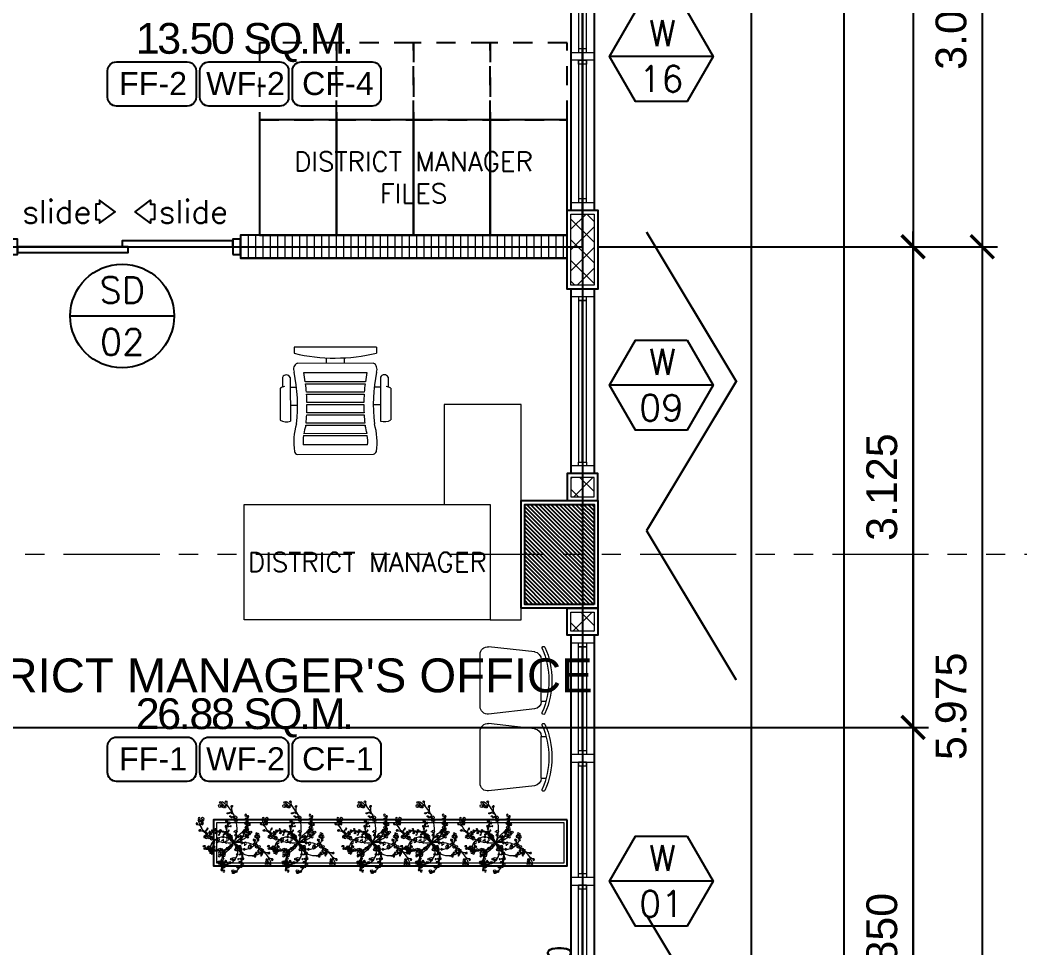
# Model space of a CAD drawing. Header units: metres. Extents: x -12400 to 1, y 0 to 106422.
# Drawn here: x -12029.57 to -12023.07, y 106399.51 to 106405.54 of the extents above; entities that cross this region are included whole.
import ezdxf
from ezdxf.enums import TextEntityAlignment as Align

# ---------------------------------------------------------------- set-up
doc = ezdxf.new("R2010")
doc.units = ezdxf.units.M
doc.header["$PDMODE"] = 35
doc.linetypes.add('DASHED2', pattern=[0.375, 0.25, -0.125])
doc.linetypes.add('PHANTOM2', pattern=[1.25, 0.625, -0.125, 0.125, -0.125, 0.125, -0.125])
doc.layers.add('.05 (2)', color=8, linetype='Continuous', lineweight=20, transparency=0.3)
for name, color, linetype, lineweight in [('.3', 6, 'Continuous', 30), ('0.1', 1, 'Continuous', 9), ('0.20', 2, 'Continuous', 20), ('A-DIM-100', 8, 'Continuous', 0), ('DIM 001', 251, 'Continuous', 13), ('FIXTURE 0005', 159, 'Continuous', 5), ('FURN', 8, 'Continuous', 5), ('FURN 0009', 49, 'Continuous', 9), ('HATCH', 250, 'Continuous', 5)]:
    doc.layers.add(name, color=color, linetype=linetype, lineweight=lineweight)
for name, color, linetype in [('1AR', 1, 'Continuous'), ('A-FURN', 1, 'Continuous'), ('A-FURNITURE', 1, 'Continuous'), ('AR-WALL', 7, 'Continuous'), ('BAR', 6, 'Continuous'), ('FIXTURE', 35, 'Continuous'), ('SCH-DOOR', 23, 'Continuous'), ('SCH-FLR', 224, 'Continuous'), ('SCH-WIND', 181, 'Continuous'), ('stone', 15, 'Continuous'), ('txt', 2, 'Continuous'), ('WALL', 7, 'Continuous'), ('WINDOW', 1, 'Continuous')]:
    doc.layers.add(name, color=color, linetype=linetype)
doc.layers.add('GUIDE 001', color=214, linetype='Continuous', lineweight=0, plot=False)
doc.layers.add('GUIDELINES', color=206, linetype='Continuous', plot=False)
doc.styles.add('arial', font='arial.ttf')
doc.styles.add('Arial-Bold', font='arial.ttf')
doc.styles.add('DIMTXT-100', font='arial.ttf')
doc.styles.add('simplex', font='simplex.shx')
doc.styles.add('swis721', font='swiss.ttf')
doc.styles.add('T-0.15', font='romans.shx', dxfattribs={"height": 0.15})
doc.styles.add('T.25', font='romans.shx', dxfattribs={"height": 0.2})
doc.styles.add('T125', font='simplex.shx', dxfattribs={"height": 125})
doc.dimstyles.new('D-100', dxfattribs={"dimtxt": 0.2, "dimasz": 0.15, "dimexe": 0.1, "dimexo": 0.1, "dimgap": 0.1, "dimtad": 1, "dimdec": 3, "dimzin": 4, "dimdsep": 46, "dimtxsty": 'DIMTXT-100', "dimblk": 'ARCHTICK', "dimcen": 0.2, "dimdle": 0.1, "dimclrd": 8, "dimclre": 8, "dimclrt": 2, "dimadec": 0, "dimazin": 1, "dimtfac": 1, "dimtdec": 3, "dimtofl": 0, "dimtmove": 2, "dimatfit": 3, "dimfxl": 1, "dimarcsym": 0})
doc.dimstyles.new('DIM 200', dxfattribs={"dimtxt": 200, "dimasz": 1, "dimexe": 0, "dimexo": 40, "dimgap": 50, "dimtad": 1, "dimtoh": 1, "dimdec": 0, "dimlfac": 2, "dimtxsty": 'swis721', "dimblk": 'CIR', "dimcen": 0, "dimclrd": 155, "dimclre": 155, "dimclrt": 4, "dimadec": 0, "dimazin": 0, "dimtfac": 1, "dimtdec": 0, "dimtix": 1, "dimtmove": 1, "dimatfit": 3, "dimldrblk": 'CIR', "dimfxl": 0, "dimarcsym": 0})

# ---------------------------------------------------------------- blocks, each defined once
blk = doc.blocks.new('CIR')
at = {"color": 4}
blk.add_circle((0, 0), 50, dxfattribs=at)
blk = doc.blocks.new('A$C597F226A')
at = {"layer": 'A-FURNITURE'}
for points in [[(-0.277663328573226, 0.9154999985689187), (-0.2526633285722255, 0.9154999985689187), (-0.3276633285738626, 0.8154999985703739), (-0.3276633285738626, 0.8154999985703739), (-0.4026633285727712, 0.9154999985689187), (-0.377663328573135, 0.9154999985689187), (-0.377663328573135, 0.9404999985685549), (-0.277663328573226, 0.9404999985685549)], [(-0.277663328573226, 0.5845000014310813), (-0.2526633285722255, 0.5845000014310813), (-0.3276633285738626, 0.6845000014296261), (-0.3276633285738626, 0.6845000014296261), (-0.4026633285727712, 0.5845000014310813), (-0.377663328573135, 0.5845000014310813), (-0.377663328573135, 0.5595000014314451), (-0.277663328573226, 0.5595000014314451)]]:
    blk.add_lwpolyline(points, close=True, dxfattribs=at)
at = {"layer": 'AR-WALL', "color": 6, "ltscale": 0.3}
for points in [[(-0.0500000000001819, 1.449999999998909), (-0.0500000000001819, 1.5), (-0.1499999999998636, 1.5), (-0.1499999999998636, 1.449999999998909)], [(-0.1380000000008295, 1.449999999998909), (-0.1380000000008295, 0.7309999999999945), (-0.09999999999990905, 0.7309999999999945), (-0.09999999999990905, 1.449999999998909)], [(-0.09999999999990905, 0.7690000000000623), (-0.09999999999990905, 0.05000000000109139), (-0.06199999999876127, 0.05000000000109139), (-0.06199999999876127, 0.7690000000000623)], [(-0.0500000000001819, 0), (-0.0500000000001819, 0.05000000000109139), (-0.1499999999998636, 0.05000000000109139), (-0.1499999999998636, 0)]]:
    blk.add_lwpolyline(points, close=True, dxfattribs=at)
at = {"layer": 'txt', "color": 64, "style": 'T125'}
for p in [(-0.3276633285738626, 1.194071427139988), (-0.3276633285738626, 0.3059285728600116)]:
    blk.add_text('slide', height=0.15, rotation=90, dxfattribs=at).set_placement(p, align=Align.MIDDLE_CENTER)
blk = doc.blocks.new('exec chair new')
at = {"layer": 'FIXTURE 0005', "color": 1}
for p, q in [((-437.3796163777588, 292.3302099389839), (-437.3148235332919, 252.0114380631712)), ((-321.0047666471219, 292.5172259910614), (-320.9294989808695, 245.6802659817622)), ((-531.8347148144385, -206.1860170969157), (-532.7597243523924, 204.4893468059017)), ((-134.9974703920307, 205.1879623727873), (-134.3372352401493, -205.6578754952061)), ((-122.0843597321073, -207.4373806825606), (-122.7503775359364, 207.0068393605179)), ((-61.58653106854763, 209.3646411830559), (-60.91325115168002, -209.5985884784022)), ((-471.4434857921442, 194.4838966660318), (-470.8159159895731, -196.0352094233385)), ((-458.5685081313131, -194.4123491338687), (-459.1909252855694, 192.9004081770545)), ((-404.1395699501736, 187.4693703543162), (-403.5348926013103, -188.8044031847967)), ((-391.2862844731426, -187.9284374271519), (-391.8882097139722, 186.6327763970476)), ((-336.8422077192226, 184.5329723382019), (-336.2473156024935, -185.6517252415651)), ((-323.9975222981302, -185.5132615344482), (-324.5920326592168, 184.4338804313447)), ((-269.5513456425397, 185.6414384562522), (-268.9532384491758, -186.5439114326728)), ((-256.7022620419739, -187.1416594002512), (-257.3023536856053, 186.278558224265)), ((-202.2670012199087, 190.8056579256081), (-201.652643642039, -191.4918509752024)), ((-189.4004732995527, -192.8325513890013), (-190.0192031980259, 192.1857301399577)), ((-627.4056042175507, 56.62096939311596), (-593.9742343731923, 56.67469408380566)), ((-593.789274455863, -58.42068063927582), (-627.2452619221294, -58.47444489080226)), ((-436.4380585009931, -293.5748781400616), (-436.5025353141828, -253.452763476118)), ((-320.0632087703561, -293.3878620881005), (-320.1381604055641, -246.7475592906121))]:
    blk.add_line(p, q, dxfattribs=at)
for centre, radius, start, end in [((-321.6504699216457, 1305.342400013295), 1120.912379297469, 259.1442517558552, 262.3203097065433), ((-79.19251240196172, -128.4237705672858), 338.2469241420289, 99.49624101693685, 108.2783328983226), ((-79.19251240219455, -128.4237705679261), 338.2469241426945, 87.01636761834415, 97.39883005687486), ((-321.6504699195502, 1305.342400013353), 1120.912379297809, 262.9518148943812, 265.779729286597), ((-321.6504699223442, 1305.342400013003), 1120.912379297299, 266.4074228026509, 269.2234458954215), ((-321.650469923974, 1305.342400015623), 1120.912379300001, 269.849640943492, 272.664022466222), ((-321.6504699200159, 1305.342400016496), 1120.91237930068, 273.2909829566686, 276.1139187442762), ((-321.650469922577, 1305.342400006193), 1120.912379290708, 276.7439336867199, 276.9880302064944), ((-317.4533519350225, -1306.406537405099), 1120.912379295226, 94.40442083170485, 97.23233521852187), ((-317.4533519296674, -1306.406537408417), 1120.912379299008, 90.960704219184, 93.77672732028022), ((-317.4533519319957, -1306.406537409232), 1120.912379299589, 87.52012764986833, 90.33450917427915), ((-317.4533519352553, -1306.406537410512), 1120.912379301087, 84.0702313734272, 86.8931671628504), ((-317.4533519471297, -1306.40653740603), 1120.91237929814, 83.19611991088694, 83.44021643481749), ((-79.60480038903188, 128.1314926201012), 338.2469241420765, 251.9058172196837, 260.687909101578), ((-317.4533519340912, -1306.406537405972), 1120.912379296282, 97.86384041670651, 101.0260995436973), ((-79.60480038856622, 128.1314926204504), 338.2469241425877, 262.7853200608832, 273.167782501461)]:
    blk.add_arc(centre, radius, start, end, dxfattribs=at)
at = {"layer": 'FURN 0009', "color": 1}
for p, q in [((-501.580908647622, 342.7878322619945), (-438.7787566183833, 342.8631794046378)), ((-430.8730610114289, 359.436872324557), (-223.7019078877056, 359.7697993379552)), ((-696.6225652744761, 267.5184686643188), (-658.2542432729388, 267.5801271077944)), ((-696.6225652744761, 267.5184686643188), (-695.7594189933734, -269.5932800436276)), ((-501.3976674381411, 292.2259586223518), (-488.2228221838595, 292.2485054120189)), ((-488.2228221838595, 292.2485054120189), (-216.2934815745102, 292.6854997611954)), ((-592.9910391935846, -247.844048930041), (-594.10315190244, 245.8992831559735)), ((0.3967155845602974, -246.864993805124), (-0.3967155845602974, 246.8649938050658)), ((-695.7594189933734, -269.5932800436276), (-657.3910969918361, -269.5316216000356)), ((-500.4561139753787, -293.676382682519), (-487.293088876293, -293.6566029029782)), ((-487.293088876293, -293.6566029029782), (-215.3507292274153, -293.2195876321057)), ((-500.47684734629, -344.2385841121431), (-437.6747775214026, -344.1120834695175)), ((-429.7158545603743, -360.6602817199891), (-222.5454588964349, -360.3273559238878))]:
    blk.add_line(p, q, dxfattribs=at)
for centre, radius, start, end in [((-489.8191351433052, 317.5496278101928), 27.84477222274555, 114.9871850643485, 245.4280750621451), ((-361.9784822285874, 318.1131449962268), 80.33824186901026, 149.0434850591644, 171.5599908319555), ((-292.4640729896491, 318.2248556485865), 80.33814595607413, 341.4641326196314, 31.14067505549705), ((-1769.876738381921, -2.762834077700973), 1144.023925212843, 346.5153750595096, 13.66877505924253), ((-552.6972678009188, 224.5205601174966), 46.31664645502229, 67.90974597757898, 152.5103366510244), ((-321.65046992118, 1305.342400014051), 1059.662379298712, 258.3694221904998, 276.678956857362), ((-79.19251240196172, -128.423770567344), 399.4969241418621, 81.29484794000334, 107.3619824414751), ((-26.25249219161924, 241.0736288817716), 26.48841191117412, 12.54683024843467, 73.49863263114054), ((-551.9727398761315, -226.332869047008), 46.31664645502229, 207.6738134708332, 292.2744041399243), ((-317.453351932927, -1306.406537407951), 1059.662379298712, 83.50519326346712, 101.8147279240579), ((-79.60480038810056, 128.1314926199848), 399.4969241418621, 252.822167676961, 278.8893021804622), ((-25.47748144145589, -241.1938480800018), 26.48841191117412, 286.6855174897377, 347.6373198688418), ((-488.7962506945478, -318.9627074354212), 27.84470828078815, 114.7559250616315, 245.1971750633057), ((-291.4397231076146, -319.0004309878568), 80.3379541302019, 329.0433750615521, 18.71765838978559), ((-360.9547717653913, -319.1121426676982), 80.3379541302019, 188.6355434219577, 211.140775055775)]:
    blk.add_arc(centre, radius, start, end, dxfattribs=at)
blk = doc.blocks.new('new big desk')
at = {"color": 2, "lineweight": 0}
blk.add_lwpolyline([(0, 0.7999999999999545), (0, -0.7999999999999545), (0.75, -0.8000000000000682), (0.75, 0.7999999999999545)], close=True, dxfattribs=at)
at = {"color": 1, "lineweight": 0}
blk.add_lwpolyline([(0.7499999999999432, -0.8000000000000682), (0.75, -0.9999999999768079), (-0.6499999999999773, -0.9999999999766942), (-0.6499999999999773, -0.4999999999766942), (0, -0.4999999999768079)], dxfattribs=at)
at = {"lineweight": 0, "xscale": -0.001000000000000001, "yscale": 0.001000000000000001, "zscale": 0.001, "rotation": 180}
blk.add_blockref('exec chair new', (-0.3255941465431533, 0.2067504239904565), dxfattribs=at)
blk = doc.blocks.new('A$C2C7C7224')
at = {"layer": 'FURN', "color": 15}
for p, q in [((-0.3555215763035449, 0.1854976026326085), (-0.05552157630336296, 0.2188309359663663)), ((-0.3973658536583571, 0.1360960988255329), (-0.4289992016531414, 0.1360960988257602)), ((-0.3973658536581297, -0.1355107329731027), (-0.3973658536583571, 0.1360960988255329)), ((0, -0.1691367492320524), (0, 0.1691367492320524)), ((-0.3973658536581297, -0.1355107329731027), (-0.4289992016533688, -0.1355107329731027)), ((-0.3555215763035449, -0.1854976026323811), (-0.05552157630336296, -0.2188309359663663))]:
    blk.add_line(p, q, dxfattribs=at)
for centre, radius, start, end in [((0.06388414634193396, 0.0002926829255329721), 0.5312499999999993, 156.127302469018, 203.8726975308828), ((0.06388414634193396, 0.0002926829255329721), 0.51125, 156.127302469018, 203.8726975308828), ((-0.4127713048060286, 0.2112456241026166), 0.009999999999999969, 336.127302469018, 156.127302469018), ((-0.0499999999992724, 0.1691367492322797), 0.05, 359.9999999996874, 96.34019174568225), ((-0.3473658536590847, 0.1360960988257602), 0.05, 96.34019174568225, 179.9999999996873), ((-0.3473658536590847, -0.1355107329728753), 0.05, 179.9999999996873, 263.6598082537934), ((-0.0499999999992724, -0.1691367492329618), 0.05, 263.6598082537934, 359.9999999996874), ((-0.4127713048069381, -0.210660258249959), 0.009999999999999969, 203.8726975308828, 23.87269753088284)]:
    blk.add_arc(centre, radius, start, end, dxfattribs=at)
blk = doc.blocks.new('plann')
at = {"layer": '.05 (2)'}
for centre, radius in [((100745.621851946, 209025.0838661411), 8.085483303578684), ((100750.2072398642, 209000.8601453253), 11.07735672438507), ((100766.6371058917, 209017.0976333781), 7.460537794825279), ((100789.5106441566, 208998.2413886746), 7.268353060690103), ((100944.879356222, 209003.570155864), 9.17182806530626), ((101052.2531128934, 209014.9061583568), 2.978273743608588), ((101053.1112415855, 209029.9633624847), 3.062373412504849), ((101059.2210045914, 209029.8867683086), 4.275672750071239), ((101069.4000367151, 209001.9353060658), 7.670635745195717), ((101107.7759025275, 209000.8080532975), 8.003301822677859), ((100774.7145918194, 208900.0558134797), 9.993945231125123), ((100805.9683169139, 208906.9569148438), 8.067618562668352), ((100812.1101617445, 208962.2331520323), 7.464951094189139), ((100832.089378386, 208962.2331520323), 6.357039244867514), ((100880.3763078245, 208908.4128147956), 1.918703915955601), ((100895.7318915195, 208965.4344029367), 11.81754351106629), ((100926.985616614, 208945.8208427343), 9.783851448644857), ((100962.6008570934, 208968.4853238121), 7.290490939426003), ((101010.5985096632, 208948.9089217423), 13.70517436788927), ((101016.5822429947, 208930.1373027821), 8.003301822677859), ((101018.8820588449, 208948.9089217423), 8.283549181661717), ((101048.8026029354, 208925.5980617451), 9.707665154187318), ((101067.366597478, 208912.2921648995), 2.469873575679715), ((101110.1140378918, 208971.85187604), 10.12353686893766), ((101126.5044688988, 208978.1153666071), 6.555605058917853), ((100631.5149138632, 208822.7342897207), 6.396539727507787), ((100659.4860021454, 208861.0975664339), 12.24301896135029), ((100661.7939572996, 208840.2053467846), 3.946556839840763), ((100669.2857242027, 208829.9099202663), 4.454997284052398), ((100680.1931692238, 208870.9909652306), 13.54692480060024), ((100670.6216227025, 208859.0939052666), 3.092415733521642), ((100820.8433287043, 208853.8686213731), 11.4382336774981), ((100816.2883045839, 208842.2273123407), 5.784496846844907), ((100820.3497272058, 208817.3041457638), 5.009697050275178), ((100842.3098469666, 208868.8194274311), 10.95636895134108), ((100907.3209787775, 208892.5700341146), 3.305389723679367), ((100977.6659181044, 208843.7874785104), 7.024356077515585), ((100980.8732663544, 208857.6165741197), 7.538193881427655), ((100995.2346058625, 208859.2727319846), 8.307801194552669), ((101044.560453168, 208886.3343448428), 5.822243916915897), ((101054.1622421499, 208891.5103094891), 7.434371180747211), ((101059.3259177333, 208856.6158318615), 7.587899926938496), ((101066.8304214346, 208860.3443994232), 8.379725047090803), ((101069.954064342, 208833.4912757028), 7.993369974879379), ((101082.4583476409, 208841.1285766108), 8.86998896145972), ((101082.909246586, 208886.1536912228), 7.257401672660032), ((101089.9543741972, 208861.1321295017), 8.443677768808028), ((100551.3476712062, 208746.4131811285), 6.936586703684385), ((100573.3654600033, 208805.2867176271), 5.170793612011959), ((100582.0640172503, 208803.5704782944), 4.813583393958625), ((100600.0887835105, 208737.7556696756), 10.18360931881298), ((100599.6105993985, 208749.2262873613), 7.173131648582058), ((100613.2237509054, 208810.9021766099), 3.324343804959784), ((100631.7700065326, 208804.9635599669), 0.9703809477793424), ((100639.5727116704, 208796.4687491193), 4.37932962711597), ((100644.6525830034, 208786.7897088045), 4.1366484467798), ((100663.0426005321, 208816.1826849087), 4.681373059413653), ((100802.1945470968, 208768.5000546281), 5.995329890825713), ((100808.4620886795, 208790.1838676108), 6.232150611132645), ((100816.5947332833, 208728.3529204531), 7.094645636624513), ((100817.6962215985, 208753.2679823784), 3.989070774101368), ((100820.3568490968, 208766.8767781619), 6.485717049513394), ((100821.2900018059, 208742.9003055019), 3.869804670435259), ((100829.5837676327, 208806.1981068233), 3.7874320322085), ((100836.4195552253, 208739.4751541717), 6.75019049837332), ((100846.3315880805, 208766.9895064644), 3.345732561189016), ((100967.4339805045, 208807.7518499441), 10.94759900930381), ((100973.6177242525, 208741.7410282661), 9.261978152497846), ((100978.1531664414, 208776.0989292136), 8.294698797427847), ((100987.6727299541, 208750.4712336711), 4.672939461707322), ((100992.5713864746, 208764.2823559741), 5.626821826004996), ((101007.8818274665, 208751.832413939), 8.069680678083827), ((100571.2008211272, 208700.8956218266), 8.613753629261224), ((100587.0068871014, 208723.0889024155), 6.375570604398656), ((100601.3720187852, 208706.7657000444), 13.45095243587666), ((100803.5851496345, 208723.0975345954), 3.575175391415704), ((100965.9235846536, 208708.6240812832), 3.371881778273964), ((100976.0614577967, 208671.7615382185), 7.574233475647392), ((100976.9547464144, 208705.294021797), 6.239215643356137), ((100984.6474061398, 208726.4986424579), 5.634827497598689), ((100984.8635601572, 208713.3245132574), 4.637659565206861), ((100990.7909315688, 208699.632446557), 6.391792528476597), ((100995.3604725424, 208683.5477538828), 6.354905336346801)]:
    blk.add_circle(centre, radius, dxfattribs=at)
for centre, radius, start, end in [((100757.7749023269, 209005.7552351885), 14.19624947822105, 74.0788418427666, 187.3830743059856), ((100766.6239410771, 209028.9066752879), 10.71426508150137, 170.3156789016703, 242.4547340089757), ((100666.5936374505, 208808.3723289863), 231.4626282387932, 26.44609355556747, 65.74743849598423), ((100785.9121410696, 208963.0197021385), 39.11857111562234, 76.97343908289388, 117.3946915093492), ((101024.0699089631, 208869.0387784351), 156.108408346093, 48.62980157118395, 164.2337554479626), ((101037.7569352096, 209046.3867294655), 22.48292034580389, 252.0243508802548, 322.6590351494019), ((101025.1784691526, 208986.1927931329), 41.11927067442708, 6.579238590879068, 67.76671035253455), ((101067.1306001391, 208978.4125694909), 49.21964823284702, 343.6801977205684, 23.15040319556208), ((100830.2706620397, 208636.3650812001), 278.5185080152134, 81.00124592277953, 164.2084522966925), ((100809.5504794148, 208887.5597105483), 26.54769121830601, 99.30225832243055, 195.8875743002008), ((100934.0683168822, 208802.8540223371), 124.1869045539794, 119.01410487329, 207.5699519176917), ((100831.3746250868, 208949.5615439552), 17.10497891439347, 74.02210951754645, 182.4512948644913), ((100970.8331618532, 208858.0750470047), 110.7167560323819, 359.6919777368823, 151.1750402264711), ((100792.6960597456, 208728.4557739701), 200.180824370941, 350.5395655645809, 66.08843573451264), ((100991.1646765269, 208945.3622507437), 23.91661243404337, 330.6128488141759, 45.349849549443), ((101015.8194246455, 208920.0414167429), 41.00865955405207, 321.3453351757134, 12.64729817253782), ((100573.3654600033, 208890.3024539099), 85.01573628271606, 267.8698849563244, 327.0518372679477), ((100663.4030599091, 208826.1884444212), 38.0939074658779, 181.8348119607192, 245.8861765306702), ((100711.9093334971, 208835.6755165077), 47.46678833367289, 131.9264359433871, 201.5020044098311), ((100866.1799803205, 208846.0540273988), 51.6032068875539, 188.3536380124137, 227.5540028513952), ((100850.0395385851, 208867.2954465035), 18.29317042138473, 142.8301150978964, 243.4099857569715), ((100990.4106075151, 208940.7147232976), 92.45038727953717, 238.2011879067397, 266.1966571418652), ((100917.2221058207, 208799.9864002769), 56.62664799273293, 332.1199279392443, 32.83436803659832), ((101015.4793976596, 208902.1453448826), 62.97380396869414, 323.5016736571558, 348.094159491438), ((101073.8790587283, 208853.157540755), 8.803395698877162, 263.3834659534638, 29.405046788485), ((101089.9543741972, 208861.1321295017), 8.943189547697488, 199.9886250857053, 324.2132236102335), ((100544.2517885149, 208805.0735753149), 53.59892302099794, 274.3408343153555, 331.7126398384247), ((96917.86482984602, 207333.9061353596), 3931.026404809947, 20.44064900759552, 21.27791524525765), ((100792.553250015, 208790.1564751085), 17.89713448027328, 289.4924082757853, 5.513537759974456), ((100793.5638625278, 208747.9049942974), 26.75511637324107, 285.120667551029, 17.47060246660466), ((100856.6355316661, 208778.1205864533), 43.61370357672958, 184.8561881351438, 250.1853941278239), ((100841.1585979062, 208837.198081904), 68.7234802586334, 245.9745785185244, 275.3638009103012), ((100960.3200593703, 208740.7116692563), 32.57319139311319, 279.9057956567798, 353.6084079189347), ((101654.3096225544, 208064.4748729865), 966.1454159009793, 133.4861568557097, 135.2111603395013), ((100978.5287285032, 208731.3742014536), 35.77908434883926, 28.48969400056349, 72.26369714491295), ((100621.401281838, 208692.6779406825), 50.86862037601054, 126.3607300321879, 170.7032896794579), ((100965.3853920938, 208699.9883189431), 25.16292248803045, 271.2255537404903, 349.8472060698725), ((100995.3604725424, 208690.6791301219), 7.131376239086489, 136.889628398624, 315.0951090144598)]:
    blk.add_arc(centre, radius, start, end, dxfattribs=at)
blk = doc.blocks.new('A$C1B753C5A')
at = {"layer": 'WALL'}
h = blk.add_hatch(dxfattribs=at)
h.set_pattern_fill('ANSI31', color=250, scale=0.15)
h.set_pattern_definition([(45, (-1494.388102653662, 303.0677240852394), (-0.01325825214724777, 0.01325825214724777), [])])
h.paths.add_polyline_path([(0.4750000000001364, 0.6749999999999545), (0.02500000000009089, 0.6749999999999545), (0.02500000000009095, 0.02499999999997721), (0.4750000000001364, 0.02499999999997721)])
at = {"color": 7}
blk.add_lwpolyline([(0, 0), (0.5000000000002274, 0), (0.5000000000002274, 0.6999999999999318), (0, 0.6999999999999318)], close=True, dxfattribs=at)
at = {"layer": 'stone', "color": 5}
blk.add_lwpolyline([(0.02500000000009095, 0.02499999999997726), (0.4750000000001364, 0.02499999999997726), (0.4750000000001364, 0.6749999999999545), (0.02500000000009095, 0.6749999999999545)], close=True, dxfattribs=at)
blk = doc.blocks.new('COLUMNS2F')
at = {"xscale": -1}
blk.add_blockref('A$C1B753C5A', (-12136.85441529414, 106338.8999565114), dxfattribs=at)
blk = doc.blocks.new('*U1776')
at = {"layer": 'HATCH'}
h = blk.add_hatch(dxfattribs=at)
h.set_pattern_fill('ANSI37', color=256, scale=0.03, angle=-180)
h.set_pattern_definition([(225, (-0.9124999999850154, 0), (0.06735192090801863, -0.06735192090801868), []), (314.9999999999999, (-0.9124999999850154, 0), (0.06735192090801868, 0.06735192090801861), [])])
h.paths.add_polyline_path([(0.02500000000873115, 0.1749999999883585), (0.02500000000873115, 0.02499999999417923), (0.1500000000204416, 0.02499999999417923), (0.1500000000204416, 0.1749999999883585)])
blk.add_lwpolyline([(0, 0.1999999999825377), (0, 0), (0.1750000000146208, 0), (0.1750000000146208, 0.1999999999825377)], close=True)
blk.add_lwpolyline([(0.02500000000873115, 0.1749999999883585), (0.02500000000873115, 0.02499999999417923), (0.1500000000204416, 0.02499999999417923), (0.1500000000204416, 0.1749999999883585)], close=True, dxfattribs=at)
blk = doc.blocks.new('*U274')
at = {"layer": 'HATCH'}
h = blk.add_hatch(dxfattribs=at)
h.set_pattern_fill('ANSI37', color=256, scale=0.03, angle=-180)
h.set_pattern_definition([(225, (-0.574999999990907, 0), (0.06735192090801863, -0.06735192090801868), []), (314.9999999999999, (-0.574999999990907, 0), (0.06735192090801868, 0.06735192090801861), [])])
h.paths.add_polyline_path([(0.02500000000873115, 0.1749999999883585), (0.02500000000873115, 0.02499999999417923), (0.48750000001455, 0.02499999999417923), (0.48750000001455, 0.1749999999883585)])
blk.add_lwpolyline([(0, 0.1999999999825377), (0, 0), (0.5125000000087292, 0), (0.5125000000087292, 0.1999999999825377)], close=True)
blk.add_lwpolyline([(0.02500000000873115, 0.1749999999883585), (0.02500000000873115, 0.02499999999417923), (0.48750000001455, 0.02499999999417923), (0.48750000001455, 0.1749999999883585)], close=True, dxfattribs=at)
blk = doc.blocks.new('W04')
at = {"layer": '.3', "color": 3}
for points in [[(-12135.03809810802, 106343.4124565114), (-12135.03809810799, 106342.5374565114)], [(-12135.03809810799, 106342.4374565114), (-12135.03809810797, 106341.5624565114)]]:
    blk.add_lwpolyline(points, dxfattribs=at)
at = {"layer": '0.20'}
for points in [[(-12134.96309810803, 106343.4874565114), (-12134.96309810803, 106343.4374565114), (-12135.11309810804, 106343.4374565114), (-12135.11309810804, 106343.4874565114)], [(-12135.01309810803, 106343.4124565114), (-12135.01309810803, 106343.4374565114), (-12135.06309810803, 106343.4374565114), (-12135.06309810803, 106343.4124565114)], [(-12134.96309810792, 106342.5124565114), (-12134.96309810792, 106342.4624565114), (-12135.11309810793, 106342.4624565114), (-12135.11309810793, 106342.5124565114)], [(-12135.013098108, 106342.5124565114), (-12135.013098108, 106342.5374565114), (-12135.063098108, 106342.5374565114), (-12135.063098108, 106342.5124565114)], [(-12135.013098108, 106342.4624565114), (-12135.013098108, 106342.4374565114), (-12135.063098108, 106342.4374565114), (-12135.063098108, 106342.4624565114)], [(-12134.96309810791, 106341.5374565114), (-12134.96309810791, 106341.4874565114), (-12135.11309810792, 106341.4874565114), (-12135.11309810792, 106341.5374565114)], [(-12135.01309810799, 106341.5374565114), (-12135.01309810799, 106341.5624565114), (-12135.06309810799, 106341.5624565114), (-12135.06309810799, 106341.5374565114)]]:
    blk.add_lwpolyline(points, close=True, dxfattribs=at)
at = {"layer": '0.20', "color": 8}
for points in [[(-12135.013098108, 106342.5124565114), (-12135.01309810803, 106343.4124565114), (-12135.06309810803, 106343.4124565114), (-12135.063098108, 106342.5124565114)], [(-12135.063098108, 106342.4624565114), (-12135.06309810796, 106341.5374565114)], [(-12135.01309810796, 106341.5374565114), (-12135.013098108, 106342.4624565114)]]:
    blk.add_lwpolyline(points, dxfattribs=at)
at = {"layer": 'WINDOW'}
for p, q in [((-12135.11309810804, 106343.4874565114), (-12135.11309810797, 106341.4874565114)), ((-12134.96309810803, 106343.4874565114), (-12134.96309810796, 106341.4874565114))]:
    blk.add_line(p, q, dxfattribs=at)
blk = doc.blocks.new('*U1756')
at = {"layer": 'HATCH'}
h = blk.add_hatch(dxfattribs=at)
h.set_pattern_fill('ANSI31', color=256, scale=0.015, angle=45)
h.set_pattern_definition([(90, (1.0374999998603, 0), (-0.04762500000000001, 0), [])])
h.paths.add_polyline_path([(2.124999999859936, 0), (2.124999999859936, 0.1499999999796273), (0, 0.1499999999796273), (0, 0)])
at = {"color": 3}
blk.add_lwpolyline([(2.124999999859936, 0), (2.124999999859936, 0.1499999999796273), (0, 0.1499999999796273), (0, 0)], close=True, dxfattribs=at)
blk = doc.blocks.new('A$C0f6df39a')
at = {"layer": '.3', "color": 3}
for points in [[(0.749999999998181, 0.0749999999825377), (0.0750000000007276, 0.07499999999708962)], [(1.549999999999272, 0.0749999996914994), (0.8500000000003638, 0.07499999996798579)], [(2.350000000000364, 0.07499999956053216), (1.650000000001455, 0.0749999996914994)], [(3.125, 0.0749999995023245), (2.450000000002547, 0.07499999956053216)]]:
    blk.add_lwpolyline(points, dxfattribs=at)
at = {"layer": '0.20'}
for points in [[(0, 0.1500000000087311), (0.0499999999992724, 0.1500000000087311), (0.0499999999992724, 0), (0, 0)], [(0.8249999999989086, 0.1499999998777639), (0.7749999999996362, 0.1499999998777639), (0.7749999999996362, -1.309672370553017e-10), (0.8249999999989086, -1.309672370553017e-10)], [(1.625, 0.1499999997467967), (1.575000000000728, 0.1499999997467967), (1.575000000000728, -2.619344741106033e-10), (1.625, -2.619344741106033e-10)], [(2.425000000001091, 0.1499999996303814), (2.375000000001819, 0.1499999996303814), (2.375000000001819, -3.783497959375381e-10), (2.425000000001091, -3.783497959375381e-10)], [(3.200000000000728, 0.1499999994994141), (3.150000000001455, 0.1499999994994141), (3.150000000001455, -5.093170329928398e-10), (3.200000000000728, -5.093170329928398e-10)], [(0.0750000000007276, 0.1000000000058208), (0.0499999999992724, 0.1000000000058208), (0.0499999999992724, 0.05000000000291038), (0.0750000000007276, 0.05000000000291038)], [(0.7749999999996362, 0.09999999980209395), (0.749999999998181, 0.09999999980209395), (0.749999999998181, 0.04999999979918357), (0.7749999999996362, 0.04999999979918357)], [(0.8249999999989086, 0.09999999980209395), (0.8500000000003638, 0.09999999980209395), (0.8500000000003638, 0.04999999979918357), (0.8249999999989086, 0.04999999979918357)], [(1.575000000000728, 0.09999999967112672), (1.549999999999272, 0.09999999967112672), (1.549999999999272, 0.04999999966821633), (1.575000000000728, 0.04999999966821633)], [(1.625, 0.09999999967112672), (1.650000000001455, 0.09999999967112672), (1.650000000001455, 0.04999999966821633), (1.625, 0.04999999966821633)], [(2.375000000001819, 0.0999999995547114), (2.350000000000364, 0.0999999995547114), (2.350000000000364, 0.04999999955180101), (2.375000000001819, 0.04999999955180101)], [(2.425000000001091, 0.0999999995547114), (2.450000000002547, 0.0999999995547114), (2.450000000002547, 0.04999999955180101), (2.425000000001091, 0.04999999955180101)], [(3.125, 0.09999999949650373), (3.150000000001455, 0.09999999949650373), (3.150000000001455, 0.04999999949359335), (3.125, 0.04999999949359335)]]:
    blk.add_lwpolyline(points, close=True, dxfattribs=at)
at = {"layer": '0.20', "color": 8}
for points in [[(0.7749999999996362, 0.04999999998835847), (0.0750000000007276, 0.05000000000291038), (0.0750000000007276, 0.1000000000058208), (0.7749999999996362, 0.09999999999126885)], [(0.8249999999989086, 0.09999999997671694), (1.575000000000728, 0.09999999970023055)], [(1.625, 0.09999999970023055), (2.375000000001819, 0.0999999995547114)], [(2.425000000001091, 0.0999999995547114), (3.125, 0.09999999949650373), (3.125, 0.04999999949359335), (2.425000000001091, 0.04999999955180101)], [(1.575000000000728, 0.04999999969732016), (0.8249999999989086, 0.04999999997380655)], [(2.375000000001819, 0.04999999955180101), (1.625, 0.04999999969732016)]]:
    blk.add_lwpolyline(points, dxfattribs=at)
at = {"layer": 'WINDOW'}
for p, q in [((3.200000000000728, 0.1499999994994141), (0, 0.1500000000087311)), ((3.200000000000728, -5.093170329928398e-10), (0, 0))]:
    blk.add_line(p, q, dxfattribs=at)
at = {"layer": 'GUIDE 001', "style": 'simplex', "width": 0.7000000000000001}
blk.add_text('W1-3.20 X 3.00', height=0.15, dxfattribs=at).set_placement((0, 0.1500000000087311))
blk = doc.blocks.new('FP_3F')
at = {"layer": '.3', "color": 3}
blk.add_lwpolyline([(27.10000000000764, 16.24999999998545), (27.09999999999309, 15.19999999998254)], dxfattribs=at)
at = {"color": 250, "linetype": 'DASHED2', "ltscale": 0.5}
for points in [[(25, 17.92500000000291), (25, 17.42500000000291), (25.5, 17.42500000000291), (25.5, 17.92500000000291)], [(25.5, 17.92500000000291), (25.5, 17.42500000000291), (26, 17.42500000000291), (26, 17.92500000000291)], [(26, 17.92500000000291), (26, 17.42500000000291), (26.5, 17.42500000000291), (26.5, 17.92500000000291)], [(26.5, 17.92500000000291), (26.5, 17.42500000000291), (27, 17.42500000000291), (27, 17.92500000000291)]]:
    blk.add_lwpolyline(points, close=True, dxfattribs=at)
at = {"color": 1}
for points in [[(25, 17.42500000000291), (25, 16.67500000000291), (25.5, 16.67500000000291), (25.5, 17.42500000000291)], [(25.5, 17.42500000000291), (25.5, 16.67500000000291), (26, 16.67500000000291), (26, 17.42500000000291)], [(26, 17.42500000000291), (26, 16.67500000000291), (26.5, 16.67500000000291), (26.5, 17.42500000000291)], [(26.5, 17.42500000000291), (26.5, 16.67500000000291), (27, 16.67500000000291), (27, 17.42500000000291)]]:
    blk.add_lwpolyline(points, close=True, dxfattribs=at)
at = {"layer": '0.20'}
for points in [[(27.17500000000473, 16.32499999998254), (27.17500000000473, 16.27499999997963), (27.024999999996, 16.27499999997963), (27.024999999996, 16.32499999998254)], [(27.12500000000182, 16.24999999998545), (27.12500000000182, 16.27499999997963), (27.07499999999891, 16.27499999997963), (27.07499999999891, 16.24999999998545)], [(27.17500000000473, 15.12499999998545), (27.17500000000473, 15.17499999998836), (27.024999999996, 15.17499999998836), (27.024999999996, 15.12499999998545)], [(27.12500000000182, 15.19999999998254), (27.12500000000182, 15.17499999998836), (27.07499999999891, 15.17499999998836), (27.07499999999891, 15.19999999998254)]]:
    blk.add_lwpolyline(points, close=True, dxfattribs=at)
at = {"layer": '0.20', "color": 8}
blk.add_lwpolyline([(27.12500000000182, 15.19999999998254), (27.12500000000182, 16.24999999998545), (27.07499999999891, 16.24999999998545), (27.07499999999891, 15.19999999998254)], close=True, dxfattribs=at)
at = {"layer": '1AR', "color": 1}
blk.add_lwpolyline([(18, 1.00000000007276), (18, -5.820766091346741e-11), (28.19999999999891, 0), (28.19999999999891, 20.69999999998254), (18, 20.69999999998254), (18, 19.69999999998254)], dxfattribs=at)
at = {"layer": 'BAR'}
blk.add_lwpolyline([(26.99999999999818, 12.87499999988358), (24.7000000000462, 12.87499999988358), (24.7000000000462, 12.57499999989523), (26.99999999999818, 12.57499999989523)], close=True, dxfattribs=at)
at = {"layer": 'FIXTURE'}
blk.add_lwpolyline([(27.51668330138637, 16.69580201318604, 0.015, 0.015, 0), (28.09999999999854, 15.72499999999127, 0.015, 0.015, 0), (27.51668330138637, 14.75419798678195, 0.015, 0.015, 0)], format="xyseb", dxfattribs=at)
at = {"layer": 'FIXTURE', "const_width": 0.015}
for points in [[(27.51668330138637, 14.75419798678195), (28.09999999999854, 13.78339597358718)], [(27.51668330138637, 12.25419798678195), (28.09999999999854, 11.28339597358718)]]:
    blk.add_lwpolyline(points, dxfattribs=at)
at = {"layer": 'FURN 0009'}
blk.add_lwpolyline([(26.97999999999774, 12.85499999989406), (24.72000000004664, 12.85499999989406), (24.72000000004664, 12.59499999988475), (26.97999999999774, 12.59499999988475)], close=True, dxfattribs=at)
at = {"layer": 'GUIDELINES'}
for points in [[(1.100000000000364, 19.60000000000582), (10.10000000000036, 19.60000000000582), (10.10000000000036, 18.90000000000873), (18.10000000000036, 18.90000000000873), (18.10000000000036, 19.60000000000582), (27.10000000000036, 19.60000000000582), (27.10000000000036, 1.100000000005821), (18.10000000000036, 1.100000000005821), (18.10000000000036, 2.100000000122236), (10.10000000000036, 2.100000000122236), (10.10000000000036, 1.100000000005821), (1.100000000000364, 1.100000000005821)], [(22.60000000000036, 16.60000000000582), (27.10000000000036, 16.60000000000582), (27.10000000000036, 19.60000000000582), (22.60000000000036, 19.60000000000582)], [(22.60000000000036, 16.60000000000582), (27.10000000000036, 16.60000000000582), (27.10000000000036, 10.625), (22.60000000000036, 10.625)]]:
    blk.add_lwpolyline(points, close=True, dxfattribs=at)
at = {"layer": 'WINDOW'}
for p, q in [((27.024999999996, 16.32499999998254), (27.024999999996, 15.12499999998545)), ((27.17500000000473, 16.32499999998254), (27.17500000000473, 15.12499999998545))]:
    blk.add_line(p, q, dxfattribs=at)
for name, p in [('COLUMNS2F', (12164.05441529414, -106324.6499565114)), ('W04', (12162.13809810803, -106324.6499565114))]:
    blk.add_blockref(name, p)
at = {"xscale": -1.000000000000012, "rotation": 90}
for name, p in [('*U274', (27.20000000000255, 16.83749999999418)), ('new big desk', (25.70000000002256, 14.92499999998836)), ('*U1776', (27.19999999999891, 14.25000000004366))]:
    blk.add_blockref(name, p, dxfattribs=at)
at = {"color": 1}
blk.add_blockref('*U1756', (24.875, 16.52500000000873), dxfattribs=at)
at = {"rotation": 90}
blk.add_blockref('*U1776', (27.19999999999891, 14.94999999996799), dxfattribs=at)
at = {"xscale": -1}
for p in [(26.43402870259524, 13.78086325075128), (26.43402870259524, 13.28086325075128)]:
    blk.add_blockref('A$C2C7C7224', p, dxfattribs=at)
at = {"layer": 'A-FURN', "color": 0}
for p, xscale, yscale, zscale, rotation in [((-104.2019707312484, 129.4448089599609), 0.0007500000000000001, 0.0007500000000000001, 0.0007500000000000001, 253.6427141720396), ((-103.7843134358809, 129.4448089599609), 0.0007500000000000001, 0.0007500000000000001, 0.0007500000000000001, 253.6427141720396), ((-103.2996510149442, 129.4448089599609), 0.0007500000000000001, 0.0007500000000000001, 0.0007500000000000001, 253.6427141720396), ((-102.9180659280828, 129.4448089599609), 0.0007500000000000001, 0.0007500000000000001, 0.0007500000000000001, 253.6427141720396), ((-102.5010149237823, 129.4448089599609), 0.0007500000000000001, 0.0007500000000000001, 0.0007500000000000001, 253.6427141720396), ((-50.82209499207056, 169.4088325486518), -0.00075, 0.00075, 0.00075, 180), ((-50.40443769670128, 169.4088325486518), -0.00075, 0.00075, 0.00075, 180), ((-49.91977527576637, 169.4088325486518), -0.00075, 0.00075, 0.00075, 180), ((-49.53819018890499, 169.4088325486518), -0.00075, 0.00075, 0.00075, 180), ((-49.12113918460454, 169.4088325486518), -0.00075, 0.00075, 0.00075, 180), ((109.5599583855055, -139.2447361304366), -0.0007499999999999932, 0.0007499999999999932, 0.0007499999999999932, 3.366866772209276), ((109.9776156808748, -139.2447361304366), -0.0007499999999999932, 0.0007499999999999932, 0.0007499999999999932, 3.366866772209276), ((110.4622781018097, -139.2447361304366), -0.0007499999999999932, 0.0007499999999999932, 0.0007499999999999932, 3.366866772209276), ((110.8438631886711, -139.2447361304366), -0.0007499999999999932, 0.0007499999999999932, 0.0007499999999999932, 3.366866772209276), ((111.2609141929715, -139.2447361304366), -0.0007499999999999932, 0.0007499999999999932, 0.0007499999999999932, 3.366866772209276)]:
    blk.add_blockref('plann', p, dxfattribs=dict(at, xscale=xscale, yscale=yscale, zscale=zscale, rotation=rotation))
at = {"layer": 'AR-WALL'}
for name, p, rotation in [('A$C597F226A', (23.375, 16.5), 270), ('A$C0f6df39a', (27.17500000000473, 10.87500000004366), 90)]:
    blk.add_blockref(name, p, dxfattribs=dict(at, rotation=rotation))
at = {"layer": '0.1', "color": 2, "char_height": 0.125, "attachment_point": 5, "style": 'T.25'}
for s, heights, insert in [('{\\C3;DISTRICT MANAGER FILES}', [0], (26.00073417131171, 17.05000000000291)), ('{\\C3;DISTRICT MANAGER}', [0.537500000005815], (25.70000000002256, 14.54999999998836))]:
    blk.add_mtext_dynamic_manual_height_columns(s, width=1.704341994513925, gutter_width=1, heights=heights, dxfattribs=dict(at, insert=insert))
blk = doc.blocks.new('D-TAG')
at = {"layer": 'SCH-DOOR'}
blk.add_line((-0.2999999999883585, 0), (0.2999999999883585, 0), dxfattribs=at)
blk.add_circle((0, 5.821121362714621e-11), 0.3, dxfattribs=at)
at = {"layer": 'SCH-DOOR', "color": 2, "style": 'T-0.15'}
for tag, p in [('D-TAG', (-7.105427357601002e-14, 0.150000000029106)), ('D-NO', (-7.105427357601002e-14, -0.1499999999709054))]:
    blk.add_attdef(tag, text='', height=0.15, dxfattribs=at).set_placement(p, align=Align.MIDDLE_CENTER)
blk = doc.blocks.new('_ArchTick')
at = {"color": 0, "linetype": 'ByBlock', "const_width": 0.15}
blk.add_lwpolyline([(-0.5, -0.5), (0.5, 0.5)], dxfattribs=at)
blk = doc.blocks.new('*D1916')
at = {"layer": 'DEFPOINTS', "color": 0, "transparency": 16777216}
for p in [(-12025.91296792572, 106407.0702236537), (-12025.91296792572, 106388.5702236537), (-12022.86296792574, 106388.5702236537)]:
    blk.add_point(p, dxfattribs=at)
at = {"layer": 'DIM 001', "color": 8, "lineweight": -2, "transparency": 16777216}
for p, q in [((-12022.86296792574, 106407.1702236538), (-12022.86296792574, 106388.4702236537)), ((-12025.81296792572, 106407.0702236537), (-12022.76296792574, 106407.0702236537)), ((-12025.81296792572, 106388.5702236537), (-12022.76296792574, 106388.5702236537))]:
    blk.add_line(p, q, dxfattribs=at)
at = {"layer": 'DIM 001', "color": 8, "lineweight": -2, "transparency": 16777216, "xscale": 0.15, "yscale": 0.15, "zscale": 0.15}
for p, rotation in [((-12022.86296792574, 106407.0702236537), 90), ((-12022.86296792574, 106388.5702236537), 270)]:
    blk.add_blockref('_ArchTick', p, dxfattribs=dict(at, rotation=rotation))
at = {"layer": 'DIM 001', "color": 2, "transparency": 16777216, "insert": (-12023.06508252325, 106397.8202236537), "char_height": 0.2, "attachment_point": 5, "rotation": 90, "style": 'DIMTXT-100'}
blk.add_mtext('18.500', dxfattribs=at)
blk = doc.blocks.new('*D1918')
at = {"layer": 'DEFPOINTS', "color": 0, "transparency": 16777216}
for p in [(-12025.91296792572, 106407.0702236537), (-12025.91296792572, 106404.0702236537), (-12023.31296792574, 106404.0702236537)]:
    blk.add_point(p, dxfattribs=at)
at = {"layer": 'DIM 001', "color": 8, "lineweight": -2, "transparency": 16777216}
for p, q in [((-12023.31296792574, 106407.1702236538), (-12023.31296792574, 106403.9702236537)), ((-12025.81296792572, 106407.0702236537), (-12023.21296792574, 106407.0702236537)), ((-12025.81296792572, 106404.0702236537), (-12023.21296792574, 106404.0702236537))]:
    blk.add_line(p, q, dxfattribs=at)
at = {"layer": 'DIM 001', "color": 8, "lineweight": -2, "transparency": 16777216, "xscale": 0.15, "yscale": 0.15, "zscale": 0.15}
for p, rotation in [((-12023.31296792574, 106407.0702236537), 90), ((-12023.31296792574, 106404.0702236537), 270)]:
    blk.add_blockref('_ArchTick', p, dxfattribs=dict(at, rotation=rotation))
at = {"layer": 'DIM 001', "color": 2, "transparency": 16777216, "insert": (-12023.51515073607, 106405.5702236537), "char_height": 0.2, "attachment_point": 5, "rotation": 90, "style": 'DIMTXT-100'}
blk.add_mtext('3.000', dxfattribs=at)
blk = doc.blocks.new('*D1919')
at = {"layer": 'DEFPOINTS', "color": 0, "transparency": 16777216}
for p in [(-12025.91296792572, 106404.0702236537), (-12025.91296792572, 106398.0952236537), (-12023.31296792574, 106398.0952236537)]:
    blk.add_point(p, dxfattribs=at)
at = {"layer": 'DIM 001', "color": 8, "lineweight": -2, "transparency": 16777216}
for p, q in [((-12023.31296792574, 106404.1702236538), (-12023.31296792574, 106397.9952236537)), ((-12025.81296792572, 106404.0702236537), (-12023.21296792574, 106404.0702236537)), ((-12025.81296792572, 106398.0952236537), (-12023.21296792574, 106398.0952236537))]:
    blk.add_line(p, q, dxfattribs=at)
at = {"layer": 'DIM 001', "color": 8, "lineweight": -2, "transparency": 16777216, "xscale": 0.15, "yscale": 0.15, "zscale": 0.15}
for p, rotation in [((-12023.31296792574, 106404.0702236537), 90), ((-12023.31296792574, 106398.0952236537), 270)]:
    blk.add_blockref('_ArchTick', p, dxfattribs=dict(at, rotation=rotation))
at = {"layer": 'DIM 001', "color": 2, "transparency": 16777216, "insert": (-12023.51508252326, 106401.0827236537), "char_height": 0.2, "attachment_point": 5, "rotation": 90, "style": 'DIMTXT-100'}
blk.add_mtext('5.975', dxfattribs=at)
blk = doc.blocks.new('*D1923')
at = {"layer": 'DEFPOINTS', "color": 0, "transparency": 16777216}
for p in [(-12030.41296792572, 106400.9452236537), (-12023.76296792575, 106400.9452236537), (-12025.91296792572, 106398.0952236537)]:
    blk.add_point(p, dxfattribs=at)
at = {"layer": 'DIM 001', "color": 8, "lineweight": -2, "transparency": 16777216}
for p, q in [((-12023.76296792575, 106397.9952236537), (-12023.76296792575, 106401.0452236537)), ((-12030.31296792572, 106400.9452236537), (-12023.66296792575, 106400.9452236537)), ((-12025.81296792572, 106398.0952236537), (-12023.66296792575, 106398.0952236537))]:
    blk.add_line(p, q, dxfattribs=at)
at = {"layer": 'DIM 001', "color": 8, "lineweight": -2, "transparency": 16777216, "xscale": 0.15, "yscale": 0.15, "zscale": 0.15}
for p, rotation in [((-12023.76296792575, 106400.9452236537), 90), ((-12023.76296792575, 106398.0952236537), 270)]:
    blk.add_blockref('_ArchTick', p, dxfattribs=dict(at, rotation=rotation))
at = {"layer": 'DIM 001', "color": 2, "transparency": 16777216, "insert": (-12023.96508252326, 106399.5202236537), "char_height": 0.2, "attachment_point": 5, "rotation": 90, "style": 'DIMTXT-100'}
blk.add_mtext('2.850', dxfattribs=at)
blk = doc.blocks.new('*D1924')
at = {"layer": 'DEFPOINTS', "color": 0, "transparency": 16777216}
for p in [(-12025.91296792572, 106404.0702236537), (-12023.76296792576, 106404.0702236537), (-12030.41296792572, 106400.9452236537)]:
    blk.add_point(p, dxfattribs=at)
at = {"layer": 'DIM 001', "color": 8, "lineweight": -2, "transparency": 16777216}
for p, q in [((-12023.76296792576, 106400.8452236537), (-12023.76296792576, 106404.1702236538)), ((-12025.81296792572, 106404.0702236537), (-12023.66296792575, 106404.0702236537)), ((-12030.31296792572, 106400.9452236537), (-12023.66296792575, 106400.9452236537))]:
    blk.add_line(p, q, dxfattribs=at)
at = {"layer": 'DIM 001', "color": 8, "lineweight": -2, "transparency": 16777216, "xscale": 0.15, "yscale": 0.15, "zscale": 0.15}
for p, rotation in [((-12023.76296792576, 106404.0702236537), 90), ((-12023.76296792576, 106400.9452236537), 270)]:
    blk.add_blockref('_ArchTick', p, dxfattribs=dict(at, rotation=rotation))
at = {"layer": 'DIM 001', "color": 2, "transparency": 16777216, "insert": (-12023.96515073609, 106402.5077236537), "char_height": 0.2, "attachment_point": 5, "rotation": 90, "style": 'DIMTXT-100'}
blk.add_mtext('3.125', dxfattribs=at)
blk = doc.blocks.new('W-TAG')
at = {"layer": 'SCH-WIND'}
blk.add_line((-0.2999999999883585, 1.4210854715202e-14), (0.2999999999883585, -1.4210854715202e-14), dxfattribs=at)
blk.add_lwpolyline([(-0.1500000000232831, 0.2598076211288429), (-0.3000000000465661, 1.4210854715202e-14), (-0.1500000000232831, -0.2598076211288429), (0.1499999999650754, -0.2598076211288429), (0.2999999999883585, -1.4210854715202e-14), (0.1499999999650754, 0.2598076211288429)], close=True, dxfattribs=at)
at = {"layer": 'SCH-WIND', "color": 2, "style": 'T-0.15'}
for tag, p in [('W-TAG', (-0.005861362880693832, 0.1346037882111908)), ('W-NO', (-1.4210854715202e-14, -0.1299038105644215))]:
    blk.add_attdef(tag, text='', height=0.15, dxfattribs=at).set_placement(p, align=Align.MIDDLE_CENTER)
blk = doc.blocks.new('GRID1')
at = {"color": 6, "linetype": 'PHANTOM2'}
for points in [[(-12134.25441529414, 106384.7702236537), (-12134.25441529414, 106412.5702236537)], [(-12130.75441529413, 106402.8702236537), (-12163.75441529414, 106402.8702236537)]]:
    blk.add_leader(points, dimstyle='DIM 200', override={"dimasz": 0.002, "dimgap": 60, "dimtad": 0}, dxfattribs=at)

msp = doc.modelspace()

# ---------------------------------------------------------------- linework, layer by layer
at = {"color": 1}
msp.add_lwpolyline([(-12026.01296792585, 106403.9952236537), (-12028.13796792571, 106403.9952236537)], dxfattribs=at)
at = {"layer": 'GUIDELINES'}
for points in [[(-12054.51296792572, 106410.8702236537), (-12023.31296792571, 106410.8702236537), (-12023.31296792571, 106384.8702236537), (-12054.51296792572, 106384.8702236537)], [(-12054.51296792572, 106410.8702236537), (-12023.31296792571, 106410.8702236537), (-12023.31296792571, 106384.8702236537), (-12054.51296792572, 106384.8702236537)], [(-12054.06296792571, 106410.4202236537), (-12023.76296792571, 106410.4202236537), (-12023.76296792571, 106385.3202236537), (-12054.06296792571, 106385.3202236537)], [(-12054.06296792571, 106410.4202236537), (-12023.76296792571, 106410.4202236537), (-12023.76296792571, 106385.3202236537), (-12054.06296792571, 106385.3202236537)], [(-12054.06296792571, 106410.4202236537), (-12023.76296792571, 106410.4202236537), (-12023.76296792571, 106385.3202236537), (-12054.06296792571, 106385.3202236537)], [(-12054.06296792571, 106410.4202236537), (-12023.76296792571, 106410.4202236537), (-12023.76296792571, 106385.3202236537), (-12054.06296792571, 106385.3202236537)], [(-12053.61296792571, 106409.9702236537), (-12024.21296792571, 106409.9702236537), (-12024.21296792571, 106385.7702236537), (-12053.61296792571, 106385.7702236537)], [(-12053.61296792571, 106409.9702236537), (-12024.21296792571, 106409.9702236537), (-12024.21296792571, 106385.7702236537), (-12053.61296792571, 106385.7702236537)]]:
    msp.add_lwpolyline(points, close=True, dxfattribs=at)
at = {"layer": 'SCH-FLR', "color": 1}
for points in [[(-12028.48356792568, 106404.9845864352), (-12028.9443679257, 106404.9845864352, -0.414213562373095), (-12029.00196792567, 106405.0421864352), (-12029.00196792567, 106405.2149864352, -0.414213562373095), (-12028.9443679257, 106405.2725864352), (-12028.48356792568, 106405.2725864352, -0.414213562373095), (-12028.42596792567, 106405.2149864352), (-12028.42596792567, 106405.0421864352, -0.414213562373095)], [(-12027.88256792568, 106404.9845864352), (-12028.3433679257, 106404.9845864352, -0.414213562373095), (-12028.40096792567, 106405.0421864352), (-12028.40096792567, 106405.2149864352, -0.414213562373095), (-12028.3433679257, 106405.2725864352), (-12027.88256792568, 106405.2725864352, -0.414213562373095), (-12027.82496792567, 106405.2149864352), (-12027.82496792567, 106405.0421864352, -0.414213562373095)], [(-12027.28156792568, 106404.9845864352), (-12027.7423679257, 106404.9845864352, -0.414213562373095), (-12027.79996792567, 106405.0421864352), (-12027.79996792567, 106405.2149864352, -0.414213562373095), (-12027.7423679257, 106405.2725864352), (-12027.28156792568, 106405.2725864352, -0.414213562373095), (-12027.22396792567, 106405.2149864352), (-12027.22396792567, 106405.0421864352, -0.414213562373095)], [(-12028.48356792568, 106400.5942266969), (-12028.9443679257, 106400.5942266969, -0.414213562373095), (-12029.00196792567, 106400.6518266969), (-12029.00196792567, 106400.8246266969, -0.414213562373095), (-12028.9443679257, 106400.8822266969), (-12028.48356792568, 106400.8822266969, -0.414213562373095), (-12028.42596792567, 106400.8246266969), (-12028.42596792567, 106400.6518266969, -0.414213562373095)], [(-12027.88256792568, 106400.5942266969), (-12028.3433679257, 106400.5942266969, -0.414213562373095), (-12028.40096792567, 106400.6518266969), (-12028.40096792567, 106400.8246266969, -0.414213562373095), (-12028.3433679257, 106400.8822266969), (-12027.88256792568, 106400.8822266969, -0.414213562373095), (-12027.82496792567, 106400.8246266969), (-12027.82496792567, 106400.6518266969, -0.414213562373095)], [(-12027.28156792568, 106400.5942266969), (-12027.7423679257, 106400.5942266969, -0.414213562373095), (-12027.79996792567, 106400.6518266969), (-12027.79996792567, 106400.8246266969, -0.414213562373095), (-12027.7423679257, 106400.8822266969), (-12027.28156792568, 106400.8822266969, -0.414213562373095), (-12027.22396792567, 106400.8246266969), (-12027.22396792567, 106400.6518266969, -0.414213562373095)]]:
    msp.add_lwpolyline(points, format="xyb", close=True, dxfattribs=at)

# ---------------------------------------------------------------- block references
at = {"color": 1}
msp.add_blockref('FP_3F', (-12053.01296792571, 106387.4702236537), dxfattribs=at)
at = {"layer": 'A-DIM-100'}
msp.add_blockref('GRID1', (108.3414473684243, -0.8000000000029104), dxfattribs=at)
msp.add_blockref('GRID1', (108.3414473684243, -0.8000000000029104), dxfattribs=at)
at = {"layer": 'SCH-WIND', "color": 2}
ref = msp.add_blockref('W-TAG', (-12025.40046792571, 106405.3077236537), dxfattribs=dict(at, xscale=-1.125000000042443, yscale=1.125000000042443, zscale=1.125000000042443))
ref.add_attrib('W-NO', '16', dxfattribs={"color": 2, "height": 0.1687500000063664, "style": 'T-0.15'}).set_placement((-12025.40046792571, 106405.1615818668), align=Align.MIDDLE_CENTER)
ref.add_attrib('W-TAG', 'W', dxfattribs={"color": 2, "height": 0.1687500000063664, "style": 'T-0.15'}).set_placement((-12025.39387389246, 106405.4591529155), align=Align.MIDDLE_CENTER)
at = {"layer": 'SCH-WIND', "xscale": 1.125, "yscale": 1.125, "zscale": 1.125}
msp.add_blockref('D-TAG', (-12028.90696792571, 106403.6202236537), dxfattribs=at).add_auto_attribs({'D-NO': '02', 'D-TAG': 'SD'})
at = {"layer": 'SCH-WIND', "color": 2}
ref = msp.add_blockref('W-TAG', (-12025.40046792571, 106403.1702236537), dxfattribs=dict(at, xscale=-1.125000000042443, yscale=1.125000000042443, zscale=1.125000000042443))
ref.add_attrib('W-NO', '09', dxfattribs={"color": 2, "height": 0.1687500000063664, "style": 'T-0.15'}).set_placement((-12025.40046792571, 106403.0240818668), align=Align.MIDDLE_CENTER)
ref.add_attrib('W-TAG', 'W', dxfattribs={"color": 2, "height": 0.1687500000063664, "style": 'T-0.15'}).set_placement((-12025.39387389246, 106403.3216529154), align=Align.MIDDLE_CENTER)
ref = msp.add_blockref('W-TAG', (-12025.40046792545, 106399.9452236537), dxfattribs=dict(at, xscale=-1.125000000042443, yscale=1.125000000042443, zscale=1.125000000042443))
ref.add_attrib('W-NO', '01', dxfattribs={"color": 2, "height": 0.1687500000063664, "style": 'T-0.15'}).set_placement((-12025.40046792545, 106399.7990818668), align=Align.MIDDLE_CENTER)
ref.add_attrib('W-TAG', 'W', dxfattribs={"color": 2, "height": 0.1687500000063664, "style": 'T-0.15'}).set_placement((-12025.3938738922, 106400.0966529155), align=Align.MIDDLE_CENTER)

# ---------------------------------------------------------------- texts
at = {"linetype": 'Continuous', "attachment_point": 5, "style": 'arial'}
for s, heights, insert, char_height in [('\\pxse0.75,t28;{\\T0.9;\\C3;13.50 SQ.M.}', [0], (-12028.11296792569, 106405.3975864352), 0.2), ("\\pxse0.75,t28;{\\C4;DISTRICT MANAGER'S OFFICE}", [0.4610250982572325], (-12028.11296792569, 106401.2822266969), 0.22), ('\\pxse0.75,t28;{\\T0.9;\\C3;26.88 SQ.M.}', [0], (-12028.11296792569, 106401.0072266969), 0.2)]:
    msp.add_mtext_dynamic_manual_height_columns(s, width=6.084194777119323, gutter_width=0.001, heights=heights, dxfattribs=dict(at, insert=insert, char_height=char_height))
at = {"layer": 'txt', "color": 6, "linetype": 'Continuous', "char_height": 0.15, "width": 0.4656548431105184, "attachment_point": 2, "style": 'Arial-Bold'}
for s, insert in [('{\\C2;FF-2}', (-12028.70584502474, 106405.2066986078)), ('{\\C2;WF-2}', (-12028.10484502473, 106405.2066986078)), ('{\\C2;CF-4}', (-12027.50384502473, 106405.2066986078)), ('{\\C2;FF-1}', (-12028.70584502474, 106400.8163388695)), ('{\\C2;WF-2}', (-12028.10484502473, 106400.8163388695)), ('{\\C2;CF-1}', (-12027.50384502473, 106400.8163388695))]:
    msp.add_mtext(s, dxfattribs=dict(at, insert=insert))

# ---------------------------------------------------------------- dimensions: what is measured, and where the dimension line sits
at = {"layer": 'DIM 001'}
for base, p1, p2, picture, middle in [((-12022.86296792574, 106388.5702236537), (-12025.91296792571, 106407.0702236537), (-12025.91296792571, 106388.5702236537), '*D1916', (-12023.06508252325, 106397.8202236537)), ((-12023.31296792574, 106404.0702236537), (-12025.91296792571, 106407.0702236537), (-12025.91296792571, 106404.0702236537), '*D1918', (-12023.51515073607, 106405.5702236537)), ((-12023.76296792576, 106404.0702236537), (-12030.41296792571, 106400.9452236537), (-12025.91296792571, 106404.0702236537), '*D1924', (-12023.96515073609, 106402.5077236537)), ((-12023.31296792574, 106398.0952236537), (-12025.91296792571, 106404.0702236537), (-12025.91296792571, 106398.0952236537), '*D1919', (-12023.51508252326, 106401.0827236537)), ((-12023.76296792575, 106400.9452236537), (-12025.91296792571, 106398.0952236537), (-12030.41296792571, 106400.9452236537), '*D1923', (-12023.96508252326, 106399.5202236537))]:
    dim = msp.add_linear_dim(base=base, p1=p1, p2=p2, angle=90, dimstyle='D-100', dxfattribs=at)
    dim.commit()
    dim.dimension.update_dxf_attribs({"geometry": picture, "text_midpoint": middle})

doc.saveas('drawing.dxf')
